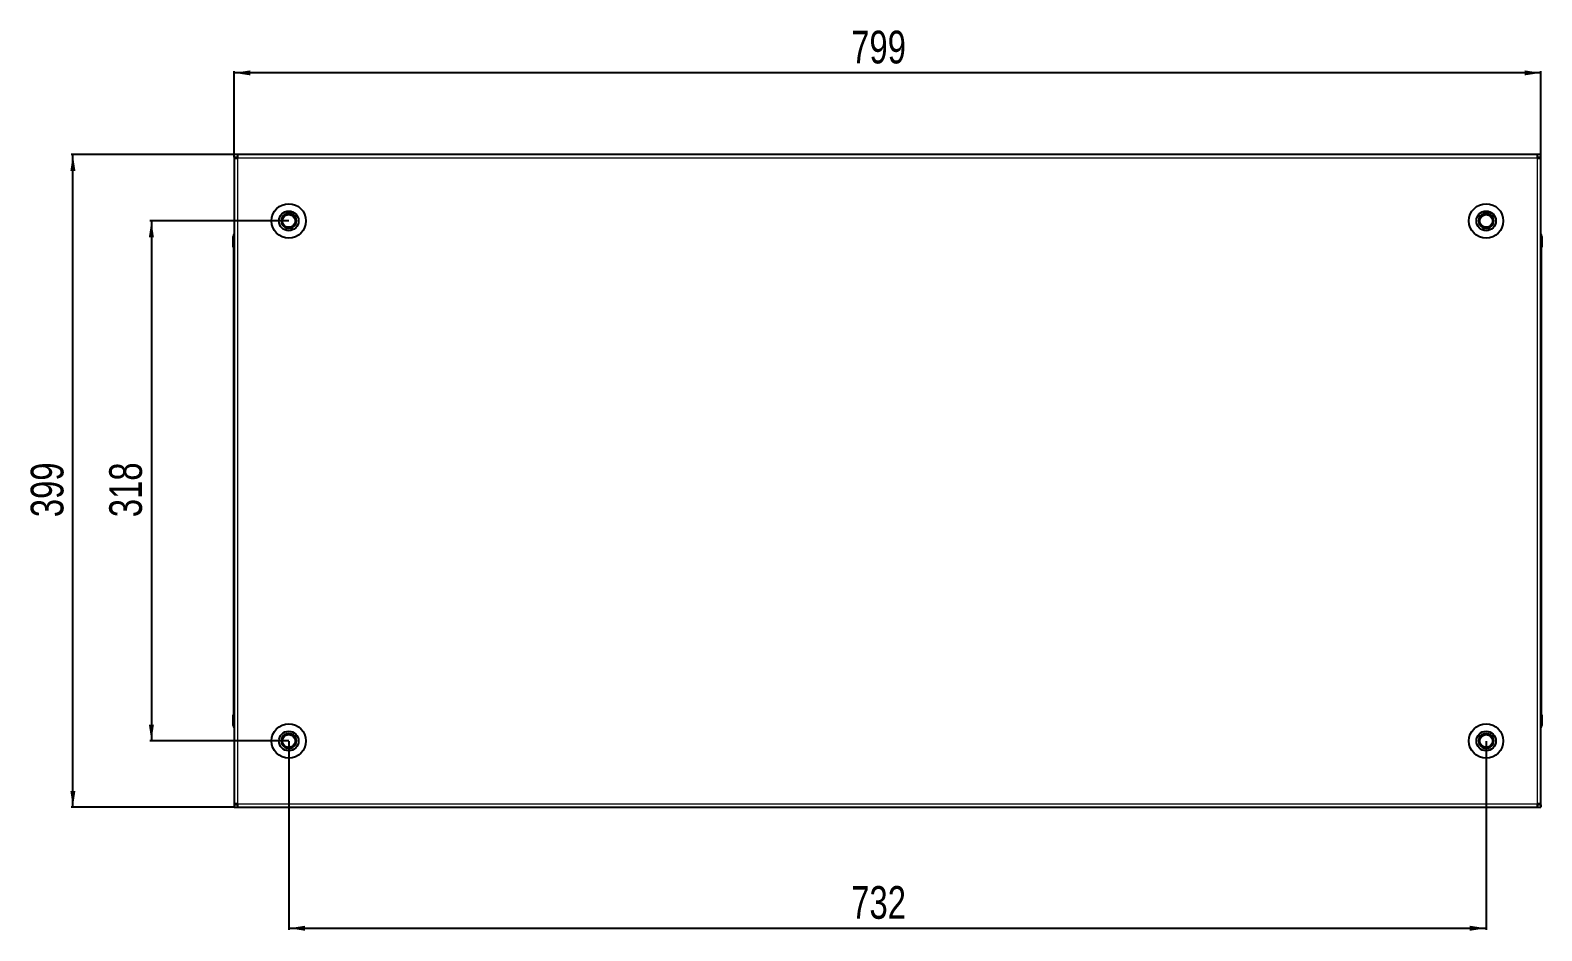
# Model space of a CAD drawing. Header units: millimetres. Extents: x 799 to 3858, y 103 to 1807.
# Drawn here: x 799 to 1723, y 1219 to 1770 of the extents above; entities that cross this region are included whole.
import ezdxf

# ---------------------------------------------------------------- set-up
doc = ezdxf.new("R2010")
doc.units = ezdxf.units.MM
doc.layers.add('FORMAT', color=7, linetype='Continuous')
doc.styles.add('SLDTEXTSTYLE0', font='TXT', dxfattribs={"width": 0.75})
doc.dimstyles.new('SLDDIMSTYLE0', dxfattribs={"dimtxt": 20, "dimasz": 10, "dimexe": 0, "dimexo": 0.0625, "dimgap": 5, "dimtad": 2, "dimdec": 1, "dimrnd": 1e-09, "dimzin": 12, "dimdsep": 46, "dimtxsty": 'SLDTEXTSTYLE0', "dimsah": 1, "dimcen": 0.09, "dimadec": 0, "dimazin": 3, "dimtfac": 1, "dimtofl": 0, "dimtmove": 0, "dimatfit": 3, "dimfxl": 0, "dimfrac": 2, "dimtolj": 1, "dimtzin": 12, "dimarcsym": 0})

# ---------------------------------------------------------------- blocks, each defined once
blk = doc.blocks.new('_D')
at = {"layer": 'FORMAT'}
for p, q in [((923.96, 1693.43), (824.47, 1693.43)), ((825.47, 1294.43), (825.47, 1693.43)), ((923.96, 1294.43), (824.47, 1294.43))]:
    blk.add_line(p, q, dxfattribs=at)
for points in [[(825.47, 1693.43), (823.93, 1683.43), (827.01, 1683.43)], [(825.47, 1294.43), (827.01, 1304.43), (823.93, 1304.43)]]:
    blk.add_solid(points, dxfattribs=at)
at = {"layer": 'FORMAT', "insert": (799.69, 1471.77), "char_height": 20, "attachment_point": 1, "rotation": 90, "style": 'SLDTEXTSTYLE0'}
blk.add_mtext('399', dxfattribs=at)
blk = doc.blocks.new('_D_1')
at = {"layer": 'FORMAT'}
for p, q in [((923.97, 1693.44), (923.97, 1744.43)), ((1722.97, 1743.43), (923.97, 1743.43)), ((1722.97, 1693.44), (1722.97, 1744.43))]:
    blk.add_line(p, q, dxfattribs=at)
for points in [[(923.97, 1743.43), (933.97, 1741.9), (933.97, 1744.97)], [(1722.97, 1743.43), (1712.97, 1744.97), (1712.97, 1741.9)]]:
    blk.add_solid(points, dxfattribs=at)
at = {"layer": 'FORMAT', "insert": (1301.3, 1769.22), "char_height": 20, "attachment_point": 1, "style": 'SLDTEXTSTYLE0'}
blk.add_mtext('799', dxfattribs=at)
blk = doc.blocks.new('_D_2')
at = {"layer": 'FORMAT'}
for p, q in [((957.47, 1334.92), (957.47, 1219.43)), ((1689.47, 1334.92), (1689.47, 1219.43)), ((957.47, 1220.43), (1689.47, 1220.43))]:
    blk.add_line(p, q, dxfattribs=at)
for points in [[(957.47, 1220.43), (967.47, 1218.9), (967.47, 1221.97)], [(1689.47, 1220.43), (1679.47, 1221.97), (1679.47, 1218.9)]]:
    blk.add_solid(points, dxfattribs=at)
at = {"layer": 'FORMAT', "insert": (1301.3, 1246.22), "char_height": 20, "attachment_point": 1, "style": 'SLDTEXTSTYLE0'}
blk.add_mtext('732', dxfattribs=at)
blk = doc.blocks.new('_D_3')
at = {"layer": 'FORMAT'}
for p, q in [((957.46, 1652.93), (872.47, 1652.93)), ((873.47, 1652.93), (873.47, 1334.93)), ((957.46, 1334.93), (872.47, 1334.93))]:
    blk.add_line(p, q, dxfattribs=at)
for points in [[(873.47, 1652.93), (871.93, 1642.93), (875.01, 1642.93)], [(873.47, 1334.93), (875.01, 1344.93), (871.93, 1344.93)]]:
    blk.add_solid(points, dxfattribs=at)
at = {"layer": 'FORMAT', "insert": (847.69, 1471.77), "char_height": 20, "attachment_point": 1, "rotation": 90, "style": 'SLDTEXTSTYLE0'}
blk.add_mtext('318', dxfattribs=at)

msp = doc.modelspace()

# ---------------------------------------------------------------- linework, layer by layer
at = {"color": 7, "linetype": 'Continuous', "lineweight": 25}
for p, q in [((923.97, 1691.93), (923.97, 1693.43)), ((926.07, 1693.43), (923.97, 1693.43)), ((923.97, 1691.93), (926.07, 1691.93)), ((923.97, 1691.93), (923.97, 1691.33)), ((923.97, 1691.33), (923.97, 1296.53)), ((923.97, 1691.33), (926.07, 1691.33)), ((926.07, 1693.43), (926.07, 1691.33)), ((1720.87, 1693.43), (926.07, 1693.43)), ((1720.87, 1691.33), (1720.87, 1693.43)), ((1722.97, 1693.43), (1720.87, 1693.43)), ((1720.87, 1691.93), (1722.97, 1691.93)), ((1720.87, 1691.33), (1722.97, 1691.33)), ((1722.97, 1691.93), (1722.97, 1693.43)), ((1722.97, 1691.33), (1722.97, 1691.93)), ((1722.97, 1296.53), (1722.97, 1691.33)), ((923.47, 1643.43), (923.47, 1636.93)), ((923.47, 1636.93), (923.47, 1643.43)), ((923.47, 1636.93), (923.47, 1636.93)), ((923.97, 1636.93), (923.47, 1636.93)), ((923.62, 1636.93), (923.62, 1350.93)), ((1722.97, 1644.76), (1722.97, 1644.76)), ((1722.97, 1636.93), (1723.47, 1636.93)), ((1723.32, 1350.93), (1723.32, 1636.93)), ((1723.47, 1643.43), (1723.47, 1636.93)), ((1723.47, 1636.93), (1723.47, 1643.43)), ((1723.47, 1636.93), (1723.47, 1636.93)), ((1723.47, 1636.93), (1723.47, 1636.93)), ((923.47, 1344.43), (923.47, 1350.93)), ((923.47, 1350.93), (923.47, 1350.93)), ((923.47, 1350.93), (923.47, 1350.93)), ((923.47, 1350.93), (923.47, 1344.43)), ((923.97, 1350.93), (923.47, 1350.93)), ((1722.97, 1350.93), (1723.47, 1350.93)), ((1723.47, 1350.93), (1723.47, 1350.93)), ((1723.47, 1344.43), (1723.47, 1350.93)), ((1723.47, 1350.93), (1723.47, 1344.43)), ((923.97, 1343.11), (923.97, 1343.11)), ((926.07, 1296.53), (923.97, 1296.53)), ((923.97, 1296.53), (923.97, 1295.93)), ((923.97, 1295.93), (923.97, 1294.43)), ((926.07, 1295.93), (923.97, 1295.93)), ((923.97, 1294.43), (926.07, 1294.43)), ((926.07, 1296.53), (926.07, 1294.43)), ((926.07, 1294.43), (1720.87, 1294.43)), ((1722.97, 1296.53), (1720.87, 1296.53)), ((1720.87, 1294.43), (1720.87, 1296.53)), ((1722.97, 1295.93), (1720.87, 1295.93)), ((1720.87, 1294.43), (1722.97, 1294.43)), ((1722.97, 1295.93), (1722.97, 1296.53)), ((1722.97, 1295.93), (1722.97, 1294.43))]:
    msp.add_line(p, q, dxfattribs=at)
at = {"color": 8, "linetype": 'Continuous', "lineweight": 18}
for p, q in [((926.07, 1691.33), (926.07, 1296.53)), ((1720.87, 1691.33), (926.07, 1691.33)), ((1720.87, 1296.53), (1720.87, 1691.33)), ((923.97, 1643.43), (923.47, 1643.43)), ((1722.97, 1643.43), (1723.47, 1643.43)), ((923.97, 1344.43), (923.47, 1344.43)), ((1722.97, 1344.43), (1723.47, 1344.43)), ((926.07, 1296.53), (1720.87, 1296.53))]:
    msp.add_line(p, q, dxfattribs=at)
at = {"color": 7, "linetype": 'Continuous', "lineweight": 25}
for centre, radius in [((957.47, 1652.93), 10.5), ((1689.47, 1652.93), 10.5), ((957.47, 1652.93), 6), ((957.47, 1652.93), 3.9), ((1689.47, 1652.93), 6), ((1689.47, 1652.93), 3.9), ((957.47, 1334.93), 10.5), ((957.47, 1334.93), 6), ((1689.47, 1334.93), 10.5), ((1689.47, 1334.93), 6), ((957.47, 1334.93), 3.9), ((1689.47, 1334.93), 3.9)]:
    msp.add_circle(centre, radius, dxfattribs=at)
for centre, radius, start, end in [((957.47, 1652.93), 4.62, 120, 180), ((957.47, 1652.93), 4.62, 60, 120), ((957.47, 1652.93), 4.62, 0, 60), ((1689.47, 1652.93), 4.62, 120, 180), ((1689.47, 1652.93), 4.62, 60, 120), ((1689.47, 1652.93), 4.62, 360, 60), ((957.47, 1652.93), 4.62, 180, 240), ((957.47, 1652.93), 4.62, 240, 300), ((957.47, 1652.93), 4.62, 300, 0), ((1689.47, 1652.93), 4.62, 180, 240), ((1689.47, 1652.93), 4.62, 240, 300), ((1689.47, 1652.93), 4.62, 300, 360), ((925.47, 1643.43), 2, 138.57492, 180), ((925.47, 1643.43), 2, 138.59038, 180), ((1721.47, 1643.43), 2, 33.94202, 41.40962), ((1721.47, 1643.43), 2, 0, 41.40962), ((1721.47, 1643.43), 2, 360, 18.58003), ((925.47, 1344.43), 2, 180, 199.56674), ((925.47, 1344.43), 2, 180, 221.39416), ((925.47, 1344.43), 2, 213.78451, 221.40962), ((1721.47, 1344.43), 2, 318.57492, 360), ((1721.47, 1344.43), 2, 318.59038, 0), ((957.47, 1334.93), 4.62, 120, 180), ((957.47, 1334.93), 4.62, 180, 240), ((957.47, 1334.93), 4.62, 60, 120), ((957.47, 1334.93), 4.62, 240, 300), ((957.47, 1334.93), 4.62, 360, 60), ((957.47, 1334.93), 4.62, 300, 360), ((1689.47, 1334.93), 4.62, 120, 180), ((1689.47, 1334.93), 4.62, 180, 240), ((1689.47, 1334.93), 4.62, 60, 120), ((1689.47, 1334.93), 4.62, 240, 300), ((1689.47, 1334.93), 4.62, 0, 60), ((1689.47, 1334.93), 4.62, 300, 0)]:
    msp.add_arc(centre, radius, start, end, dxfattribs=at)
for points, knots in [([(952.85, 1652.93), (953.18, 1653.51), (953.75, 1654.49), (954.57, 1655.91), (954.98, 1656.62), (955.16, 1656.93)], [0, 0, 0, 0, 0.439131, 0.751378, 1, 1, 1, 1]), ([(955.16, 1656.93), (955.36, 1656.93), (956.07, 1656.93), (957.37, 1656.93), (958.76, 1656.93), (959.51, 1656.93), (959.78, 1656.93)], [0, 0, 0, 0, 0.139329, 0.48527, 0.816356, 1, 1, 1, 1]), ([(959.78, 1656.93), (960.11, 1656.36), (960.68, 1655.38), (961.5, 1653.96), (961.91, 1653.25), (962.09, 1652.93)], [0, 0, 0, 0, 0.439131, 0.751378, 1, 1, 1, 1]), ([(1684.85, 1652.93), (1685.18, 1653.51), (1685.75, 1654.49), (1686.57, 1655.91), (1686.98, 1656.62), (1687.16, 1656.93)], [0, 0, 0, 0, 0.439131, 0.751378, 1, 1, 1, 1]), ([(1687.16, 1656.93), (1687.36, 1656.93), (1688.07, 1656.93), (1689.37, 1656.93), (1690.76, 1656.93), (1691.51, 1656.93), (1691.78, 1656.93)], [0, 0, 0, 0, 0.139329, 0.48527, 0.816356, 1, 1, 1, 1]), ([(1691.78, 1656.93), (1692.11, 1656.36), (1692.68, 1655.38), (1693.5, 1653.96), (1693.91, 1653.25), (1694.09, 1652.93)], [0, 0, 0, 0, 0.439131, 0.751378, 1, 1, 1, 1]), ([(955.16, 1648.93), (954.83, 1649.51), (954.26, 1650.49), (953.44, 1651.91), (953.03, 1652.62), (952.85, 1652.93)], [0, 0, 0, 0, 0.439131, 0.751378, 1, 1, 1, 1]), ([(959.78, 1648.93), (959.51, 1648.93), (958.76, 1648.93), (957.37, 1648.93), (956.07, 1648.93), (955.36, 1648.93), (955.16, 1648.93)], [0, 0, 0, 0, 0.183644, 0.51473, 0.860671, 1, 1, 1, 1]), ([(962.09, 1652.93), (961.76, 1652.36), (961.19, 1651.38), (960.37, 1649.96), (959.96, 1649.25), (959.78, 1648.93)], [0, 0, 0, 0, 0.439131, 0.751378, 1, 1, 1, 1]), ([(1687.16, 1648.93), (1686.83, 1649.51), (1686.26, 1650.49), (1685.44, 1651.91), (1685.03, 1652.62), (1684.85, 1652.93)], [0, 0, 0, 0, 0.439131, 0.751378, 1, 1, 1, 1]), ([(1691.78, 1648.93), (1691.51, 1648.93), (1690.76, 1648.93), (1689.37, 1648.93), (1688.07, 1648.93), (1687.36, 1648.93), (1687.16, 1648.93)], [0, 0, 0, 0, 0.183644, 0.51473, 0.860671, 1, 1, 1, 1]), ([(1694.09, 1652.93), (1693.76, 1652.36), (1693.19, 1651.38), (1692.37, 1649.96), (1691.96, 1649.25), (1691.78, 1648.93)], [0, 0, 0, 0, 0.439131, 0.751378, 1, 1, 1, 1]), ([(952.85, 1334.93), (953.18, 1335.51), (953.75, 1336.49), (954.57, 1337.91), (954.98, 1338.62), (955.16, 1338.93)], [0, 0, 0, 0, 0.439131, 0.751378, 1, 1, 1, 1]), ([(955.16, 1330.93), (954.83, 1331.51), (954.26, 1332.49), (953.44, 1333.91), (953.03, 1334.62), (952.85, 1334.93)], [0, 0, 0, 0, 0.439131, 0.751378, 1, 1, 1, 1]), ([(955.16, 1338.93), (955.36, 1338.93), (956.07, 1338.93), (957.37, 1338.93), (958.76, 1338.93), (959.51, 1338.93), (959.78, 1338.93)], [0, 0, 0, 0, 0.139329, 0.48527, 0.816356, 1, 1, 1, 1]), ([(959.78, 1330.93), (959.51, 1330.93), (958.76, 1330.93), (957.37, 1330.93), (956.07, 1330.93), (955.36, 1330.93), (955.16, 1330.93)], [0, 0, 0, 0, 0.183644, 0.51473, 0.860671, 1, 1, 1, 1]), ([(959.78, 1338.93), (960.11, 1338.36), (960.68, 1337.38), (961.5, 1335.96), (961.91, 1335.25), (962.09, 1334.93)], [0, 0, 0, 0, 0.439131, 0.751378, 1, 1, 1, 1]), ([(962.09, 1334.93), (961.76, 1334.36), (961.19, 1333.38), (960.37, 1331.96), (959.96, 1331.25), (959.78, 1330.93)], [0, 0, 0, 0, 0.439131, 0.751378, 1, 1, 1, 1]), ([(1684.85, 1334.93), (1685.18, 1335.51), (1685.75, 1336.49), (1686.57, 1337.91), (1686.98, 1338.62), (1687.16, 1338.93)], [0, 0, 0, 0, 0.439131, 0.751378, 1, 1, 1, 1]), ([(1687.16, 1330.93), (1686.83, 1331.51), (1686.26, 1332.49), (1685.44, 1333.91), (1685.03, 1334.62), (1684.85, 1334.93)], [0, 0, 0, 0, 0.439131, 0.751378, 1, 1, 1, 1]), ([(1687.16, 1338.93), (1687.36, 1338.93), (1688.07, 1338.93), (1689.37, 1338.93), (1690.76, 1338.93), (1691.51, 1338.93), (1691.78, 1338.93)], [0, 0, 0, 0, 0.139329, 0.48527, 0.816356, 1, 1, 1, 1]), ([(1691.78, 1330.93), (1691.51, 1330.93), (1690.76, 1330.93), (1689.37, 1330.93), (1688.07, 1330.93), (1687.36, 1330.93), (1687.16, 1330.93)], [0, 0, 0, 0, 0.183644, 0.51473, 0.860671, 1, 1, 1, 1]), ([(1691.78, 1338.93), (1692.11, 1338.36), (1692.68, 1337.38), (1693.5, 1335.96), (1693.91, 1335.25), (1694.09, 1334.93)], [0, 0, 0, 0, 0.439131, 0.751378, 1, 1, 1, 1]), ([(1694.09, 1334.93), (1693.76, 1334.36), (1693.19, 1333.38), (1692.37, 1331.96), (1691.96, 1331.25), (1691.78, 1330.93)], [0, 0, 0, 0, 0.439131, 0.751378, 1, 1, 1, 1])]:
    msp.add_open_spline(points, degree=3, knots=knots, dxfattribs=at)

# ---------------------------------------------------------------- dimensions: what is measured, and where the dimension line sits
at = {"layer": 'FORMAT'}
dim = msp.add_linear_dim(base=(923.97, 1743.43), p1=(1722.97, 1693.43), p2=(923.97, 1693.43), dimstyle='SLDDIMSTYLE0', dxfattribs=at)
dim.commit()
dim.dimension.update_dxf_attribs({"geometry": '_D_1', "text_midpoint": (1323.47, 1743.43), "dimtype": 160})
for base, p1, p2, angle, picture, middle in [((825.47, 1693.43), (923.97, 1294.43), (923.97, 1693.43), 90, '_D', (825.47, 1493.93)), ((873.47, 1334.93), (957.47, 1652.93), (957.47, 1334.93), 90, '_D_3', (873.47, 1493.93)), ((1689.47, 1220.43), (957.47, 1334.93), (1689.47, 1334.93), 0, '_D_2', (1323.47, 1220.43))]:
    dim = msp.add_linear_dim(base=base, p1=p1, p2=p2, angle=angle, dimstyle='SLDDIMSTYLE0', dxfattribs=at)
    dim.commit()
    dim.dimension.update_dxf_attribs({"geometry": picture, "text_midpoint": middle, "dimtype": 160})

doc.saveas('drawing.dxf')
